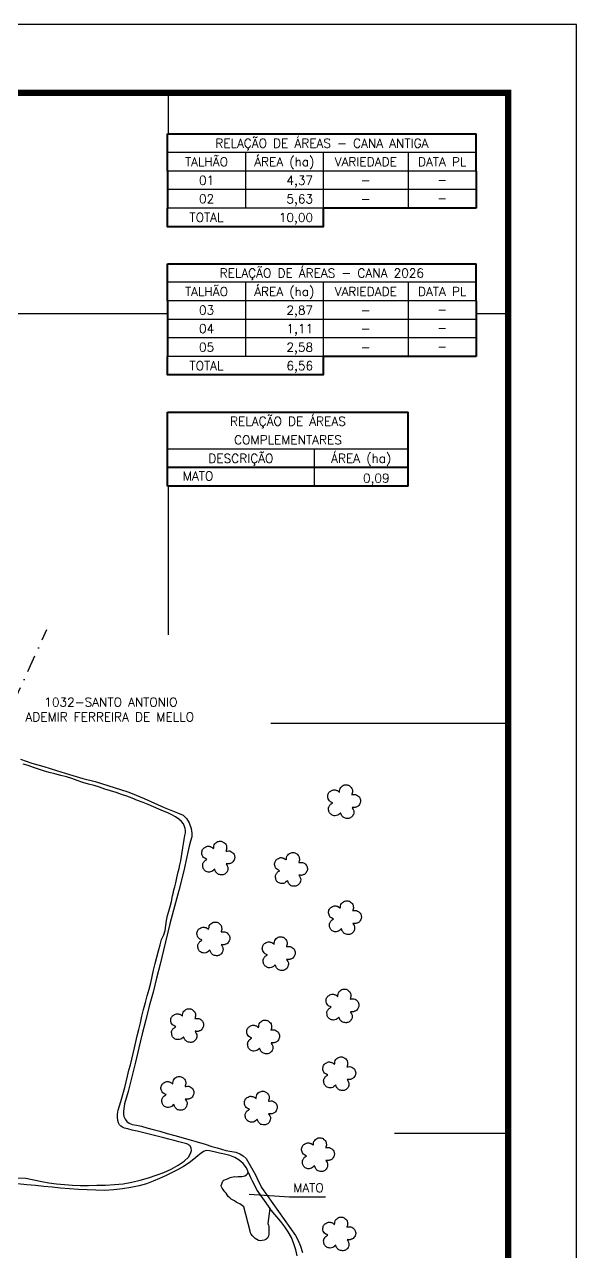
# Model space of a CAD drawing. Header units: millimetres. Extents: x 752549 to 753599, y 7806527 to 7808012.
# Drawn here: x 753195 to 753599, y 7807113 to 7808012 of the extents above; entities that cross this region are included whole.
import ezdxf
from ezdxf.enums import TextEntityAlignment as Align

# ---------------------------------------------------------------- set-up
doc = ezdxf.new("R2010")
doc.units = ezdxf.units.MM
for name, pattern in [('CONTINUO', [0]), ('DASHDOT', [25.4, 12.7, -6.35, 0, -6.35]), ('LIN0', [0])]:
    doc.linetypes.add(name, pattern=pattern)
for name, color, linetype in [('0114000699', 1, 'Continuous'), ('0114000699002', 5, 'Continuous'), ('0114000699005', 5, 'Continuous'), ('CONFRONTANTES', 7, 'Continuous'), ('MALHA', 8, 'Continuous'), ('MARGEM', 5, 'Continuous'), ('MATO', 3, 'Continuous'), ('QUADRO_DE_AREAS_CANA_2026', 7, 'Continuous'), ('QUADRO_DE_AREAS_CANA_ANTIGA', 7, 'Continuous'), ('QUADRO_DE_AREAS_COMPLEMENTARES', 7, 'Continuous'), ('REDE_DE_LUZ', 6, 'DASHDOT'), ('RESERVA', 94, 'Continuous'), ('TEXTO', 7, 'Continuous')]:
    doc.layers.add(name, color=color, linetype=linetype)
doc.styles.add('Simplex', font='simplex.shx')

# ---------------------------------------------------------------- blocks, each defined once
blk = doc.blocks.new('mato')
at = {"layer": 'RESERVA', "linetype": 'CONTINUO', "elevation": 46.69}
blk.add_lwpolyline([(753331.72, 7807295.74), (753330.99, 7807296.12), (753330.16, 7807296.57), (753329.34, 7807297.12), (753328.8, 7807297.88), (753328.39, 7807298.7), (753328.13, 7807299.53), (753328.03, 7807300.25), (753328.05, 7807300.94), (753328.17, 7807301.58), (753328.36, 7807302.21), (753328.63, 7807302.79), (753328.96, 7807303.31), (753329.3, 7807303.71), (753329.71, 7807304.05), (753330.2, 7807304.36), (753330.86, 7807304.73), (753331.57, 7807305.05), (753332.27, 7807305.28), (753332.84, 7807305.29), (753333.37, 7807305.21), (753333.85, 7807305.08), (753334.28, 7807305), (753334.69, 7807304.89), (753335.11, 7807304.71), (753335.67, 7807304.29), (753336.2, 7807303.89), (753336.62, 7807303.62), (753336.73, 7807304.43), (753336.87, 7807305.37), (753337.1, 7807306.33), (753337.63, 7807307.1), (753338.26, 7807307.76), (753338.95, 7807308.29), (753339.6, 7807308.64), (753340.24, 7807308.85), (753340.89, 7807308.95), (753341.55, 7807308.99), (753342.19, 7807308.94), (753342.79, 7807308.81), (753343.28, 7807308.62), (753343.74, 7807308.35), (753344.2, 7807308), (753344.77, 7807307.5), (753345.31, 7807306.95), (753345.76, 7807306.37), (753345.97, 7807305.83), (753346.08, 7807305.31), (753346.12, 7807304.81), (753346.19, 7807304.38), (753346.23, 7807303.96), (753346.2, 7807303.51), (753346, 7807302.83), (753345.8, 7807302.2), (753345.7, 7807301.71), (753346.51, 7807301.78), (753347.46, 7807301.85), (753348.45, 7807301.83), (753349.31, 7807301.48), (753350.09, 7807301), (753350.76, 7807300.44), (753351.23, 7807299.88), (753351.58, 7807299.3), (753351.83, 7807298.69), (753352, 7807298.05), (753352.09, 7807297.42), (753352.09, 7807296.8), (753352.01, 7807296.28), (753351.85, 7807295.77), (753351.6, 7807295.25), (753351.24, 7807294.59), (753350.82, 7807293.94), (753350.35, 7807293.37), (753349.87, 7807293.06), (753349.38, 7807292.84), (753348.9, 7807292.69), (753348.5, 7807292.53), (753348.09, 7807292.4), (753347.65, 7807292.33), (753346.94, 7807292.38), (753346.29, 7807292.44), (753345.83, 7807292.42), (753346.23, 7807291.71), (753346.69, 7807290.88), (753347.09, 7807289.97), (753347.13, 7807289.05), (753347.03, 7807288.14), (753346.8, 7807287.29), (753346.5, 7807286.63), (753346.11, 7807286.07), (753345.66, 7807285.59), (753345.15, 7807285.16), (753344.61, 7807284.82), (753344.06, 7807284.56), (753343.55, 7807284.41), (753343.02, 7807284.34), (753342.45, 7807284.35), (753341.69, 7807284.4), (753340.93, 7807284.51), (753340.21, 7807284.7), (753339.72, 7807285), (753339.32, 7807285.35), (753338.99, 7807285.72), (753338.67, 7807286.02), (753338.39, 7807286.34), (753338.13, 7807286.71), (753337.88, 7807287.37), (753337.66, 7807287.99), (753337.45, 7807288.44), (753336.84, 7807287.89), (753336.13, 7807287.26), (753335.34, 7807286.67), (753334.44, 7807286.43), (753333.53, 7807286.33), (753332.66, 7807286.36), (753331.94, 7807286.52), (753331.31, 7807286.77), (753330.74, 7807287.11), (753330.22, 7807287.5), (753329.76, 7807287.95), (753329.39, 7807288.44), (753329.13, 7807288.9), (753328.95, 7807289.4), (753328.83, 7807289.96), (753328.71, 7807290.71), (753328.65, 7807291.48), (753328.68, 7807292.22), (753328.86, 7807292.76), (753329.12, 7807293.23), (753329.41, 7807293.64), (753329.62, 7807294.02), (753329.87, 7807294.36), (753330.18, 7807294.69), (753330.77, 7807295.08), (753331.33, 7807295.44)], close=True, dxfattribs=at)

msp = doc.modelspace()

# ---------------------------------------------------------------- linework, layer by layer
at = {"layer": '0114000699', "elevation": 575.59}
msp.add_lwpolyline([(753191.66, 7807473.69), (753200.03, 7807470.87), (753208.92, 7807468.23), (753218.2, 7807465.49), (753227.52, 7807462.58), (753237.39, 7807459.62), (753246.38, 7807457.31), (753270.33, 7807449.89), (753273.57, 7807448.56), (753282.28, 7807444.97), (753292.02, 7807440.58), (753296.98, 7807438.44), (753306.54, 7807434.47), (753310.88, 7807432.62), (753313.13, 7807430.31), (753315.13, 7807426.98), (753316.73, 7807423.02), (753317.13, 7807419.51), (753317.07, 7807416.97), (753316.21, 7807413.71), (753315.28, 7807409.97), (753314.32, 7807405.71), (753311.28, 7807391.93), (753307.7, 7807377.52), (753303.8, 7807363.08), (753300.92, 7807353.2), (753296.4, 7807333.86), (753293.92, 7807323.65), (753291.35, 7807313.49), (753288.8, 7807303.18), (753285.88, 7807292.93), (753283.37, 7807282.76), (753280.89, 7807272.59), (753278.38, 7807262.29), (753275.89, 7807251.89), (753273.17, 7807241.12), (753270.41, 7807230.37), (753267.93, 7807221.28), (753267.36, 7807218.03), (753267.02, 7807215.71), (753267.01, 7807213.92), (753267.35, 7807212), (753268.24, 7807210.05), (753269.45, 7807208.55), (753271.17, 7807207.34), (753273.53, 7807206.37), (753276.55, 7807205.75), (753280.17, 7807204.92), (753284.31, 7807203.79), (753288.77, 7807202.61), (753293.63, 7807201.31), (753299.13, 7807199.76), (753304.67, 7807198.16), (753317.53, 7807194.52), (753319.31, 7807193.96), (753326.81, 7807191.89), (753331.78, 7807190.24), (753335.66, 7807189.11), (753341.92, 7807187.33), (753349.34, 7807185.98), (753352.18, 7807184.8), (753354.71, 7807183.22), (753356.85, 7807181.35), (753363.72, 7807169.3), (753364.94, 7807166.83), (753368.07, 7807160.22), (753393.02, 7807125.1), (753394.99, 7807121.38), (753396.71, 7807117.2), (753398, 7807112.64)], dxfattribs=at)
at = {"layer": '0114000699002', "elevation": 578.8}
msp.add_lwpolyline([(753189.66, 7807167.3), (753195.53, 7807166.89), (753201.57, 7807165.83), (753207.26, 7807164.57), (753212.59, 7807163.5), (753218.13, 7807162.87), (753223.87, 7807162.43), (753229.71, 7807161.91), (753235.51, 7807161.6), (753241.42, 7807161.64), (753247.62, 7807161.79), (753254.03, 7807161.92), (753260.41, 7807162.27), (753266.87, 7807162.91), (753273.19, 7807164.02), (753279.31, 7807165.46), (753285.34, 7807167.19), (753291.09, 7807169.13), (753296.6, 7807171.21), (753302, 7807173.63), (753307.02, 7807176.38), (753311.48, 7807179.36), (753314.67, 7807182.41), (753316.13, 7807184.92), (753316.79, 7807187.14), (753316.65, 7807189.09), (753315.59, 7807190.83), (753313.43, 7807192.08), (753310.64, 7807192.89), (753307.61, 7807193.66), (753304.08, 7807194.59), (753300.38, 7807195.49), (753296.66, 7807196.61), (753292.71, 7807197.52), (753288.85, 7807198.45), (753284.98, 7807199.37), (753281.01, 7807200.32), (753277.11, 7807201.28), (753273.5, 7807202.16), (753270.23, 7807202.97), (753267.88, 7807203.62), (753266.3, 7807204.25), (753265.16, 7807204.94), (753264.22, 7807206), (753263.51, 7807207.52), (753263.08, 7807209.18), (753262.73, 7807211.27), (753262.79, 7807213.93), (753263.32, 7807216.82), (753264.18, 7807219.83), (753265.12, 7807223.1), (753266.07, 7807226.59), (753267.08, 7807229.98), (753268.02, 7807233.44), (753269.09, 7807237.48), (753270.16, 7807241.64), (753271.11, 7807245.92), (753272.28, 7807250.04), (753273.31, 7807254.18), (753274.26, 7807258.27), (753275.18, 7807262.28), (753276.15, 7807266.75), (753277.16, 7807271.26), (753278.37, 7807275.83), (753279.54, 7807280.66), (753280.61, 7807285.53), (753281.86, 7807290.54), (753283.16, 7807295.55), (753284.49, 7807300.48), (753285.78, 7807305.29), (753287.05, 7807309.93), (753288.11, 7807314.62), (753289.17, 7807319.31), (753290.38, 7807324.01), (753291.61, 7807328.75), (753292.77, 7807333.46), (753293.88, 7807337.77), (753294.95, 7807341.8), (753296.63, 7807345.16), (753297.61, 7807348.28), (753298.05, 7807351.99), (753298.65, 7807355.65), (753299.35, 7807359.19), (753300.29, 7807362.31), (753301.15, 7807365.75), (753302.24, 7807369.52), (753303.03, 7807373.58), (753303.73, 7807376.25), (753304.05, 7807377.93), (753304.78, 7807380.29), (753305.46, 7807383.2), (753306.19, 7807386.94), (753306.69, 7807389.01), (753307.17, 7807391.24), (753307.76, 7807393.62), (753308.41, 7807396.27), (753309.04, 7807399.33), (753309.6, 7807402.56), (753310.14, 7807405.51), (753310.6, 7807408.69), (753311.04, 7807411.82), (753311.63, 7807414.94), (753312.05, 7807417.73), (753312.37, 7807419.83), (753312.51, 7807421.57), (753312.32, 7807423.07), (753311.81, 7807424.47), (753310.97, 7807426.25), (753309.64, 7807427.98), (753307.54, 7807429.79), (753305.19, 7807431.45), (753302.39, 7807433.06), (753299.47, 7807434.37), (753296.47, 7807435.76), (753292.91, 7807437.22), (753289.13, 7807438.84), (753285.24, 7807440.52), (753281.46, 7807442.1), (753277.46, 7807443.56), (753273.5, 7807445.04), (753269.62, 7807446.53), (753265.66, 7807447.89), (753261.76, 7807449.21), (753257.69, 7807450.44), (753253.56, 7807451.84), (753249.47, 7807453.18), (753245.53, 7807454.37), (753241.46, 7807455.45), (753237.41, 7807456.61), (753233.26, 7807458.01), (753229.28, 7807459.52), (753225.29, 7807460.75), (753221.15, 7807461.86), (753216.92, 7807462.91), (753212.7, 7807463.97), (753208.68, 7807465.07), (753204.9, 7807466.29), (753201.17, 7807467.66), (753197.4, 7807468.97), (753193.69, 7807470.14)], dxfattribs=at)
at = {"layer": '0114000699005', "elevation": 559.32}
msp.add_lwpolyline([(753394.24, 7807109.99), (753393.26, 7807114.42), (753391.89, 7807118.98), (753389.98, 7807123.45), (753387.68, 7807127.55), (753385.16, 7807131.44), (753382.34, 7807135.15), (753379.37, 7807138.69), (753376.46, 7807142.08), (753374.13, 7807144.8), (753372.64, 7807133.86), (753373.22, 7807132.66), (753373.36, 7807131.51), (753373.51, 7807130.2), (753373.55, 7807128.79), (753373.38, 7807127.56), (753373.48, 7807125.99), (753373.14, 7807124.42), (753372.44, 7807123.03), (753371.36, 7807121.96), (753370.15, 7807121.54), (753368.66, 7807121.29), (753367.41, 7807121.1), (753365.87, 7807121.29), (753364.71, 7807121.94), (753363.58, 7807122.81), (753362.53, 7807123.66), (753361.42, 7807124.84), (753360.61, 7807125.89), (753360.06, 7807126.85), (753359.77, 7807128.14), (753355.29, 7807145.91), (753353.32, 7807147.55), (753352.15, 7807148.22), (753350.92, 7807148.72), (753349.69, 7807149.45), (753348.44, 7807150.26), (753347.26, 7807150.86), (753346.03, 7807151.7), (753344.85, 7807152.64), (753343.82, 7807153.58), (753342.97, 7807154.79), (753342.21, 7807155.98), (753341.35, 7807157.02), (753340.58, 7807158.03), (753339.99, 7807158.71), (753339.34, 7807159.71), (753338.87, 7807160.72), (753338.5, 7807161.65), (753339.74, 7807164.8), (753340.58, 7807165.47), (753341.74, 7807165.87), (753343.18, 7807166.4), (753344.18, 7807166.93), (753345.1, 7807167.42), (753346.25, 7807167.72), (753347.49, 7807168.05), (753348.53, 7807168.07), (753349.89, 7807168.03), (753351.14, 7807168.12), (753352.28, 7807168.17), (753353.63, 7807168.23), (753354.9, 7807168.37), (753356.03, 7807168.74), (753357.1, 7807169.42), (753357.77, 7807170.18), (753358.33, 7807170.77), (753358.71, 7807170.9), (753357.04, 7807174.59), (753354.62, 7807177.62), (753351.81, 7807180.17), (753348.58, 7807182.14), (753344.98, 7807183.62), (753341.08, 7807184.58), (753337.32, 7807185.3), (753333.59, 7807186.26), (753330.13, 7807187.03), (753327.52, 7807187.17), (753325.77, 7807186.53), (753323.99, 7807185.22), (753321.57, 7807183.27), (753318.65, 7807180.92), (753315.24, 7807178.28), (753311.13, 7807175.49), (753306.7, 7807172.99), (753302.3, 7807170.85), (753297.89, 7807168.79), (753293.5, 7807166.74), (753288.92, 7807164.68), (753284.02, 7807162.89), (753278.49, 7807161.41), (753272.58, 7807160.14), (753266.44, 7807159.18), (753260.1, 7807158.48), (753253.56, 7807158.05), (753246.97, 7807158.06), (753240.46, 7807158.39), (753234.08, 7807158.73), (753227.6, 7807159.11), (753221.1, 7807159.69), (753214.98, 7807160.3), (753208.9, 7807160.97), (753202.73, 7807161.63), (753196.28, 7807162.17), (753189.44, 7807162.83)], dxfattribs=at)
at = {"layer": 'MALHA'}
for points in [[(753300, 7807931.4), (753300, 7807961.53)], [(752889.26, 7807800), (753299.42, 7807800)], [(753525.11, 7807800), (753548.61, 7807800)], [(753300, 7807564.77), (753300, 7807673.56)], [(753374.99, 7807500), (753548.61, 7807500)], [(753465.56, 7807200), (753548.61, 7807200)]]:
    msp.add_lwpolyline(points, dxfattribs=at)
at = {"layer": 'MARGEM', "color": 174, "linetype": 'LIN0', "flags": 128}
msp.add_lwpolyline([(753598.61, 7806526.53), (753598.61, 7808011.53), (752548.61, 7808011.53), (752548.61, 7806526.53)], close=True, dxfattribs=at)
at = {"layer": 'MARGEM', "color": 174, "linetype": 'LIN0', "const_width": 4.54, "flags": 128}
msp.add_lwpolyline([(753548.61, 7806693.73), (753548.61, 7807961.53), (752598.61, 7807961.53), (752598.61, 7806693.73)], close=True, dxfattribs=at)
at = {"layer": 'MATO', "elevation": 559.32}
msp.add_lwpolyline([(753358.71, 7807170.9), (753360.12, 7807167.55), (753361.35, 7807165.07), (753362.74, 7807162.22), (753364.6, 7807158.2), (753374.13, 7807144.8), (753372.64, 7807133.86), (753373.22, 7807132.66), (753373.36, 7807131.51), (753373.51, 7807130.2), (753373.55, 7807128.79), (753373.38, 7807127.56), (753373.48, 7807125.99), (753373.14, 7807124.42), (753372.44, 7807123.03), (753371.36, 7807121.96), (753370.15, 7807121.54), (753368.66, 7807121.29), (753367.41, 7807121.1), (753365.87, 7807121.29), (753364.71, 7807121.94), (753363.58, 7807122.81), (753362.53, 7807123.66), (753361.42, 7807124.84), (753360.61, 7807125.89), (753360.06, 7807126.85), (753359.77, 7807128.14), (753355.29, 7807145.91), (753353.32, 7807147.55), (753352.15, 7807148.22), (753350.92, 7807148.72), (753349.69, 7807149.45), (753348.44, 7807150.26), (753347.26, 7807150.86), (753346.03, 7807151.7), (753344.85, 7807152.64), (753343.82, 7807153.58), (753342.97, 7807154.79), (753342.21, 7807155.98), (753341.35, 7807157.02), (753340.58, 7807158.03), (753339.99, 7807158.71), (753339.34, 7807159.71), (753338.87, 7807160.72), (753338.5, 7807161.65), (753339.74, 7807164.8), (753340.58, 7807165.47), (753341.74, 7807165.87), (753343.18, 7807166.4), (753344.18, 7807166.93), (753345.1, 7807167.42), (753346.25, 7807167.72), (753347.49, 7807168.05), (753348.53, 7807168.07), (753349.89, 7807168.03), (753351.14, 7807168.12), (753352.28, 7807168.17), (753353.63, 7807168.23), (753354.9, 7807168.37), (753356.03, 7807168.74), (753357.1, 7807169.42), (753357.77, 7807170.18), (753358.33, 7807170.77)], close=True, dxfattribs=at)
at = {"layer": 'QUADRO_DE_AREAS_CANA_2026', "color": 174, "linetype": 'ByBlock', "lineweight": 40}
for p, q in [((753299.42, 7807809.27), (753299.42, 7807836.41)), ((753299.42, 7807836.41), (753525.11, 7807836.41)), ((753525.11, 7807809.27), (753525.11, 7807836.41)), ((753299.42, 7807809.27), (753299.42, 7807768.56)), ((753525.11, 7807809.27), (753525.11, 7807768.56))]:
    msp.add_line(p, q, dxfattribs=at)
at = {"layer": 'QUADRO_DE_AREAS_CANA_2026', "linetype": 'Continuous'}
for p, q in [((753525.11, 7807822.84), (753299.42, 7807822.84)), ((753356.35, 7807822.84), (753356.35, 7807768.56)), ((753413.28, 7807822.84), (753413.28, 7807768.56)), ((753475.55, 7807822.84), (753475.55, 7807768.56)), ((753525.11, 7807809.27), (753299.42, 7807809.27)), ((753525.11, 7807795.7), (753299.42, 7807795.7)), ((753525.11, 7807782.13), (753299.42, 7807782.13)), ((753413.28, 7807768.56), (753299.42, 7807768.56))]:
    msp.add_line(p, q, dxfattribs=at)
at = {"layer": 'QUADRO_DE_AREAS_CANA_2026', "color": 174, "linetype": 'ByBlock', "lineweight": 40}
msp.add_lwpolyline([(753525.11, 7807768.56), (753413.28, 7807768.56), (753413.28, 7807754.99), (753299.42, 7807754.99), (753299.42, 7807768.56)], dxfattribs=at)
at = {"layer": 'QUADRO_DE_AREAS_CANA_ANTIGA', "color": 174, "linetype": 'ByBlock', "lineweight": 40}
for p, q in [((753299.42, 7807904.26), (753299.42, 7807931.4)), ((753299.42, 7807931.4), (753525.11, 7807931.4)), ((753525.11, 7807904.26), (753525.11, 7807931.4)), ((753299.42, 7807904.26), (753299.42, 7807877.12)), ((753525.11, 7807904.26), (753525.11, 7807877.12))]:
    msp.add_line(p, q, dxfattribs=at)
at = {"layer": 'QUADRO_DE_AREAS_CANA_ANTIGA', "linetype": 'Continuous'}
for p, q in [((753525.11, 7807917.83), (753299.42, 7807917.83)), ((753356.35, 7807917.83), (753356.35, 7807877.12)), ((753413.28, 7807917.83), (753413.28, 7807877.12)), ((753475.55, 7807917.83), (753475.55, 7807877.12)), ((753525.11, 7807904.26), (753299.42, 7807904.26)), ((753525.11, 7807890.69), (753299.42, 7807890.69)), ((753413.28, 7807877.12), (753299.42, 7807877.12))]:
    msp.add_line(p, q, dxfattribs=at)
at = {"layer": 'QUADRO_DE_AREAS_CANA_ANTIGA', "color": 174, "linetype": 'ByBlock', "lineweight": 40}
msp.add_lwpolyline([(753525.11, 7807877.12), (753413.28, 7807877.12), (753413.28, 7807863.55), (753299.42, 7807863.55), (753299.42, 7807877.12)], dxfattribs=at)
at = {"layer": 'QUADRO_DE_AREAS_COMPLEMENTARES', "color": 174, "linetype": 'ByBlock', "lineweight": 40}
for p, q in [((753299.42, 7807673.56), (753299.42, 7807727.85)), ((753299.42, 7807727.85), (753475.55, 7807727.85)), ((753475.55, 7807673.56), (753475.55, 7807727.85)), ((753475.55, 7807687.13), (753299.42, 7807687.13)), ((753475.55, 7807673.56), (753299.42, 7807673.56))]:
    msp.add_line(p, q, dxfattribs=at)
at = {"layer": 'QUADRO_DE_AREAS_COMPLEMENTARES', "linetype": 'Continuous'}
for p, q in [((753475.55, 7807700.7), (753299.42, 7807700.7)), ((753406.63, 7807700.7), (753406.63, 7807673.56))]:
    msp.add_line(p, q, dxfattribs=at)
at = {"layer": 'REDE_DE_LUZ'}
msp.add_lwpolyline([(752957.19, 7807040.41), (752989.09, 7807103.94), (753030.13, 7807189.34), (753047.61, 7807220.84), (753154.79, 7807444.94), (753211.04, 7807568.59)], dxfattribs=at)
at = {"layer": 'TEXTO'}
msp.add_lwpolyline([(753359.11, 7807155.13), (753388.6, 7807153.33), (753414.84, 7807153.33)], dxfattribs=at)

# ---------------------------------------------------------------- block references
at = {"layer": 'RESERVA'}
for p in [(88.54, 145.97), (-3.59, 104.69), (49.65, 96.32), (89.14, 61.02), (-7.18, 45.47), (40.68, 34.7), (87.34, -3.59), (-26.32, -17.95), (29.31, -26.32), (84.95, -53.24), (-33.5, -67.6), (27.52, -78.37), (69.4, -112.47), (84.95, -170.5)]:
    msp.add_blockref('mato', p, dxfattribs=at)

# ---------------------------------------------------------------- texts
at = {"layer": 'CONFRONTANTES', "linetype": 'Continuous', "style": 'Simplex'}
for s, p in [('1032-SANTO ANTONIO', (753209.13, 7807512.23)), (' ADEMIR FERREIRA DE MELLO', (753190.87, 7807501.4))]:
    msp.add_text(s, height=6.5, dxfattribs=at).set_placement(p)
at = {"layer": 'QUADRO_DE_AREAS_CANA_2026', "linetype": 'Continuous', "style": 'Simplex'}
for s, p in [('RELAÇÃO DE ÁREAS - CANA 2026', (753412.27, 7807829.62)), ('TALHÃO', (753327.89, 7807816.05)), ('ÁREA (ha)', (753384.81, 7807816.05)), ('VARIEDADE', (753444.41, 7807816.05)), ('DATA PL', (753500.33, 7807816.05)), ('03', (753327.89, 7807802.48)), ('-', (753444.41, 7807802.48)), ('-', (753500.32, 7807802.92)), ('04', (753327.89, 7807788.91)), ('-', (753444.41, 7807788.91)), ('-', (753500.32, 7807789.35)), ('05', (753327.89, 7807775.34)), ('-', (753444.41, 7807775.34)), ('-', (753500.32, 7807775.78)), ('TOTAL', (753327.89, 7807761.77))]:
    msp.add_text(s, height=6.5, dxfattribs=at).set_placement(p, align=Align.MIDDLE_CENTER)
for s, p in [('2,87', (753405.88, 7807799.2)), ('1,11', (753405.88, 7807785.63)), ('2,58', (753405.88, 7807772.06)), ('6,56', (753405.88, 7807758.49))]:
    msp.add_text(s, height=6.5, dxfattribs=at).set_placement(p, align=Align.RIGHT)
at = {"layer": 'QUADRO_DE_AREAS_CANA_ANTIGA', "linetype": 'Continuous', "style": 'Simplex'}
for s, p in [('RELAÇÃO DE ÁREAS - CANA ANTIGA', (753412.27, 7807924.62)), ('TALHÃO', (753327.89, 7807911.05)), ('ÁREA (ha)', (753384.81, 7807911.05)), ('VARIEDADE', (753444.41, 7807911.05)), ('DATA PL', (753500.33, 7807911.05)), ('01', (753327.89, 7807897.48)), ('-', (753444.41, 7807897.48)), ('-', (753500.32, 7807897.92)), ('02', (753327.89, 7807883.91)), ('-', (753500.32, 7807884.35)), ('-', (753444.41, 7807883.91)), ('TOTAL', (753327.89, 7807870.34))]:
    msp.add_text(s, height=6.5, dxfattribs=at).set_placement(p, align=Align.MIDDLE_CENTER)
for s, p in [('4,37', (753405.88, 7807894.19)), ('5,63', (753405.88, 7807880.62)), ('10,00', (753405.88, 7807867.05))]:
    msp.add_text(s, height=6.5, dxfattribs=at).set_placement(p, align=Align.RIGHT)
at = {"layer": 'QUADRO_DE_AREAS_COMPLEMENTARES', "linetype": 'Continuous', "style": 'Simplex'}
for s, p in [('RELAÇÃO DE ÁREAS', (753387.48, 7807721.06)), ('COMPLEMENTARES', (753387.48, 7807707.49)), ('DESCRIÇÃO', (753353.03, 7807693.92)), ('ÁREA (ha)', (753441.09, 7807693.92))]:
    msp.add_text(s, height=6.5, dxfattribs=at).set_placement(p, align=Align.MIDDLE_CENTER)
msp.add_text('MATO', height=6.5, dxfattribs=at).set_placement((753310.52, 7807681.02), align=Align.MIDDLE_LEFT)
msp.add_text('0,09', height=6.5, dxfattribs=at).set_placement((753461.85, 7807676.19), align=Align.RIGHT)
at = {"layer": 'TEXTO', "linetype": 'Continuous', "style": 'Simplex'}
msp.add_text('MATO', height=6.5, dxfattribs=at).set_placement((753402.52, 7807154.71), align=Align.BOTTOM_CENTER)

doc.saveas('drawing.dxf')
